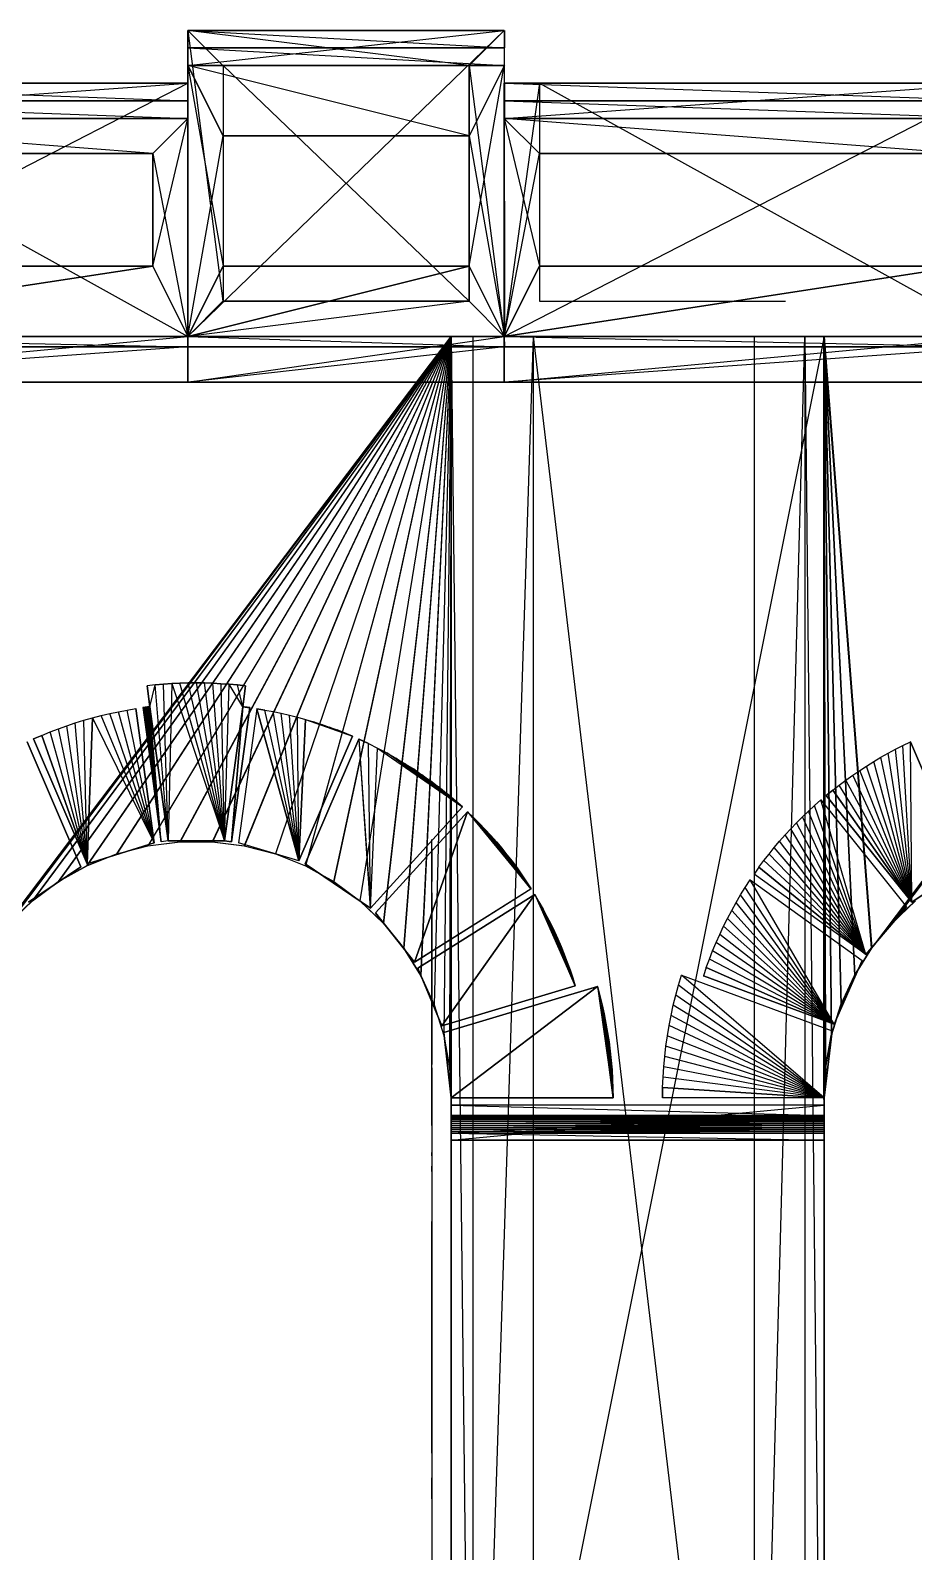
# Model space of a CAD drawing. Extents: x -41 to 47, y -35.8 to 51.3.
# Drawn here: x 17.692 to 20.202, y 42.641 to 46.965 of the extents above; entities that cross this region are included whole.
import ezdxf

# ---------------------------------------------------------------- set-up
doc = ezdxf.new("R2010")
doc.units = 0
doc.header["$MEASUREMENT"] = 0
doc.layers.add('PYDXF', color=8, linetype='CONTINUOUS')

msp = doc.modelspace()

# ---------------------------------------------------------------- linework, layer by layer
at = {"layer": 'PYDXF'}
for p, q in [((19.0381, 46.9654), (18.1386, 46.9654)), ((18.1386, 46.0954), (18.1386, 46.9654)), ((18.1386, 46.0954), (19.0381, 46.9654)), ((18.139, 46.9654), (18.1386, 46.0954)), ((18.1386, 46.9654), (18.139, 46.9654)), ((19.0385, 46.9654), (18.139, 46.9654)), ((18.1391, 46.9654), (18.139, 46.9154)), ((18.139, 46.8654), (18.139, 46.9654)), ((18.139, 46.8654), (19.0385, 46.9654)), ((18.139, 46.9654), (18.2389, 46.1954)), ((18.9386, 46.8654), (18.139, 46.9654)), ((18.139, 46.9654), (19.0385, 46.9654)), ((18.139, 46.9654), (18.139, 46.0954)), ((18.139, 46.9654), (18.2389, 46.8654)), ((19.0381, 46.9654), (18.139, 46.9654)), ((18.139, 46.9154), (18.139, 46.9654)), ((18.1391, 46.9654), (19.0386, 46.9154)), ((19.0385, 46.9654), (18.9386, 46.8654)), ((19.0381, 46.9654), (19.0381, 46.0954)), ((19.0381, 46.9654), (19.0385, 46.9654)), ((19.0381, 46.9654), (19.0385, 46.0954)), ((19.0385, 46.9654), (19.0385, 46.8654)), ((19.0385, 46.9654), (19.0385, 46.0954)), ((19.0386, 46.9654), (19.0386, 46.9154)), ((18.139, 46.9154), (19.0386, 46.8654)), ((18.139, 46.9154), (19.0386, 46.9154)), ((18.139, 46.9154), (18.139, 46.8654)), ((19.0386, 46.9154), (18.1391, 46.9154)), ((19.0386, 46.8654), (19.0386, 46.9154)), ((18.139, 46.8654), (19.0385, 46.8654)), ((19.0386, 46.8654), (18.139, 46.8654)), ((18.239, 46.6654), (18.139, 46.8654)), ((18.9386, 46.6654), (18.139, 46.8654)), ((18.139, 46.0954), (18.139, 46.8654)), ((18.1391, 46.8654), (18.1391, 46.0954)), ((18.1391, 46.8654), (18.239, 46.2954)), ((18.1391, 46.8654), (18.239, 46.6654)), ((18.9386, 46.8654), (18.2389, 46.8654)), ((18.239, 46.8654), (18.9386, 46.1954)), ((18.239, 46.8654), (18.9386, 46.8654)), ((18.239, 46.8654), (18.239, 46.1954)), ((18.9386, 46.1954), (18.9386, 46.8654)), ((18.9386, 46.8654), (18.9386, 46.1954)), ((18.9386, 46.8654), (19.0385, 46.0954)), ((19.0386, 46.8654), (18.9386, 46.6654)), ((18.9386, 46.2954), (19.0385, 46.8654)), ((19.0385, 46.8654), (19.0386, 46.0954)), ((19.0386, 46.0954), (19.0386, 46.8654)), ((18.1386, 46.8154), (16.7393, 46.8154)), ((16.7393, 46.0954), (18.1386, 46.8154)), ((18.139, 46.8154), (16.7397, 46.8154)), ((16.7397, 46.7154), (18.139, 46.8154)), ((16.7398, 46.8154), (18.1391, 46.8154)), ((16.7398, 46.8154), (18.1391, 46.7654)), ((18.1386, 46.8154), (16.7397, 46.8154)), ((16.8397, 46.8154), (18.139, 46.8154)), ((16.8397, 46.8154), (18.139, 46.0954)), ((18.1386, 46.8154), (16.8397, 46.8154)), ((18.1386, 46.8154), (18.1386, 46.0954)), ((18.1386, 46.8154), (18.139, 46.0954)), ((18.139, 46.8154), (18.1386, 46.8154)), ((18.139, 46.8154), (18.139, 46.7154)), ((18.139, 46.0954), (18.139, 46.8154)), ((18.1391, 46.8154), (18.1391, 46.7654)), ((20.4374, 46.8154), (19.0381, 46.8154)), ((19.0381, 46.0954), (19.0381, 46.8154)), ((19.0381, 46.0954), (20.4374, 46.8154)), ((19.0381, 46.8154), (19.0385, 46.8154)), ((19.0385, 46.8154), (19.0381, 46.0954)), ((20.4378, 46.8154), (19.0385, 46.8154)), ((19.0385, 46.7154), (19.0385, 46.8154)), ((19.0385, 46.7154), (20.4378, 46.8154)), ((19.0386, 46.7654), (19.0385, 46.8154)), ((19.1385, 46.8154), (19.0385, 46.0954)), ((19.0385, 46.8154), (19.0385, 46.0954)), ((19.1385, 46.8154), (19.0385, 46.8154)), ((20.4374, 46.8154), (19.0385, 46.8154)), ((19.0386, 46.8154), (19.0386, 46.7654)), ((19.0386, 46.8154), (20.4379, 46.8154)), ((19.0386, 46.8154), (20.4379, 46.7654)), ((19.1385, 46.8154), (19.1385, 46.1954)), ((19.1385, 46.8154), (20.4378, 46.8154)), ((19.1385, 46.8154), (20.4378, 46.0954)), ((20.4374, 46.8154), (19.1385, 46.8154)), ((16.7398, 46.7654), (18.139, 46.7154)), ((16.7398, 46.7654), (18.1391, 46.7654)), ((18.1391, 46.7654), (16.7398, 46.7654)), ((18.139, 46.7154), (18.139, 46.7654)), ((19.0386, 46.7654), (20.4378, 46.7154)), ((19.0386, 46.7654), (20.4379, 46.7654)), ((19.0386, 46.7654), (19.0386, 46.7154)), ((20.4379, 46.7654), (19.0386, 46.7654)), ((18.139, 46.7154), (16.7397, 46.7154)), ((16.7398, 46.7154), (18.139, 46.7154)), ((18.0391, 46.6154), (16.7397, 46.7154)), ((18.139, 46.7154), (18.0391, 46.6154)), ((18.0391, 46.2954), (18.139, 46.7154)), ((18.139, 46.7154), (18.139, 46.0954)), ((18.139, 46.0954), (18.139, 46.7154)), ((20.4378, 46.7154), (19.0385, 46.7154)), ((19.0385, 46.7154), (20.4378, 46.7154)), ((19.1385, 46.6154), (19.0385, 46.7154)), ((19.0385, 46.7154), (19.0385, 46.0954)), ((19.0385, 46.7154), (19.1385, 46.2954)), ((19.0385, 46.7154), (19.1385, 46.6154)), ((20.3378, 46.6154), (19.0385, 46.7154)), ((19.0385, 46.0954), (19.0385, 46.7154)), ((18.139, 46.0954), (18.239, 46.6654)), ((18.239, 46.6654), (18.239, 46.2954)), ((18.9386, 46.6654), (18.239, 46.6654)), ((18.239, 46.6654), (18.9386, 46.6654)), ((18.9386, 46.6654), (19.0386, 46.0954)), ((18.9386, 46.6654), (18.9386, 46.2954)), ((18.9386, 46.2954), (18.9386, 46.6654)), ((18.0391, 46.6154), (16.8397, 46.6154)), ((16.8397, 46.6154), (18.0391, 46.6154)), ((18.0391, 46.6154), (18.0391, 46.2954)), ((18.0391, 46.2954), (18.0391, 46.6154)), ((18.0391, 46.6154), (18.139, 46.0954)), ((19.0385, 46.0954), (19.1385, 46.6154)), ((19.1385, 46.6154), (19.1385, 46.2954)), ((20.3378, 46.6154), (19.1385, 46.6154)), ((19.1385, 46.6154), (20.3378, 46.6154)), ((16.7398, 46.0954), (18.0391, 46.2954)), ((18.0391, 46.2954), (16.7397, 46.0954)), ((18.0391, 46.2954), (16.8397, 46.2954)), ((16.8397, 46.2954), (18.0391, 46.2954)), ((18.0391, 46.2954), (18.139, 46.0954)), ((18.9386, 46.2954), (18.139, 46.0954)), ((18.139, 46.0954), (18.239, 46.2954)), ((18.1391, 46.0954), (18.9386, 46.2954)), ((18.239, 46.2954), (18.1391, 46.0954)), ((18.239, 46.2954), (18.9386, 46.2954)), ((18.9386, 46.2954), (18.239, 46.2954)), ((18.9386, 46.2954), (19.0385, 46.0954)), ((20.3378, 46.2954), (19.0385, 46.0954)), ((19.0385, 46.0954), (20.3378, 46.2954)), ((19.1385, 46.2954), (19.0385, 46.0954)), ((19.0385, 46.0954), (19.1385, 46.2954)), ((20.3378, 46.2954), (19.1385, 46.2954)), ((19.1385, 46.2954), (20.3378, 46.2954)), ((18.2389, 46.1954), (18.139, 46.0954)), ((18.9386, 46.1954), (18.139, 46.0954)), ((18.2389, 46.1954), (18.9386, 46.1954)), ((18.9386, 46.1954), (18.239, 46.1954)), ((19.0385, 46.0954), (18.9386, 46.1954)), ((19.1385, 46.1954), (19.8381, 46.1954)), ((16.7393, 46.0954), (18.1386, 46.0954)), ((16.7393, 46.0954), (18.139, 46.0954)), ((18.139, 46.0954), (16.7397, 46.0954)), ((16.7398, 46.0954), (18.139, 46.0954)), ((16.7398, 46.0954), (18.1391, 46.0654)), ((16.7398, 45.9654), (18.139, 46.0954)), ((16.7398, 46.0654), (18.139, 46.0654)), ((18.139, 46.0654), (16.7398, 45.9654)), ((18.1391, 46.0654), (16.7398, 46.0654)), ((17.4371, 46.0954), (18.8871, 46.0954)), ((17.4378, 46.0954), (18.8878, 46.0954)), ((17.4378, 46.0954), (18.8871, 46.0954)), ((18.8871, 46.0954), (17.5722, 44.3564)), ((17.5728, 44.3564), (18.8878, 46.0954)), ((18.8871, 46.0954), (17.6302, 44.4276)), ((18.8878, 46.0954), (17.6308, 44.4276)), ((18.8871, 46.0954), (17.6967, 44.4909)), ((18.8878, 46.0954), (17.6974, 44.4909)), ((18.8871, 46.0954), (17.7707, 44.5452)), ((18.8878, 46.0954), (17.7714, 44.5452)), ((18.8871, 46.0954), (17.851, 44.5898)), ((18.8878, 46.0954), (17.8516, 44.5898)), ((18.8871, 46.0954), (17.9362, 44.6239)), ((18.8878, 46.0954), (17.9369, 44.6239)), ((18.8871, 46.0954), (18.0251, 44.6469)), ((18.8878, 46.0954), (18.0258, 44.6469)), ((18.8871, 46.0954), (18.1162, 44.6585)), ((18.8878, 46.0954), (18.1169, 44.6585)), ((18.1386, 46.0954), (19.0381, 46.0954)), ((18.1386, 46.0954), (18.139, 46.0954)), ((18.1386, 46.0954), (19.0385, 46.0954)), ((18.139, 46.0954), (18.1386, 46.0954)), ((19.0385, 46.0954), (18.139, 46.0954)), ((18.139, 46.0954), (18.1391, 46.0654)), ((18.139, 46.0954), (18.139, 45.9654)), ((18.139, 46.0954), (19.0385, 46.0954)), ((18.139, 45.9654), (19.0385, 46.0954)), ((18.139, 45.9654), (18.139, 46.0954)), ((18.139, 45.9654), (18.139, 46.0654)), ((18.139, 46.0654), (19.0385, 46.0654)), ((19.0385, 46.0654), (18.139, 45.9654)), ((18.139, 46.0654), (18.139, 45.9654)), ((18.1391, 46.0654), (18.1391, 46.0954)), ((18.1391, 46.0954), (19.0386, 46.0654)), ((19.0386, 46.0654), (18.1391, 46.0654)), ((18.8871, 46.0954), (18.208, 44.6585)), ((18.8878, 46.0954), (18.2087, 44.6585)), ((18.8871, 46.0954), (18.2991, 44.6469)), ((18.8878, 46.0954), (18.2997, 44.6469)), ((18.8871, 46.0954), (18.388, 44.6239)), ((18.8878, 46.0954), (18.3886, 44.6239)), ((18.8871, 46.0954), (18.4732, 44.5898)), ((18.8878, 46.0954), (18.4739, 44.5898)), ((18.8871, 46.0954), (18.5535, 44.5452)), ((18.8878, 46.0954), (18.5542, 44.5452)), ((18.8871, 46.0954), (18.6275, 44.4909)), ((18.8878, 46.0954), (18.6282, 44.4909)), ((18.8871, 46.0954), (18.694, 44.4276)), ((18.8878, 46.0954), (18.6947, 44.4276)), ((18.8871, 46.0954), (18.752, 44.3564)), ((18.8878, 46.0954), (18.7527, 44.3564)), ((18.8871, 46.0954), (18.8006, 44.2785)), ((18.8878, 46.0954), (18.8012, 44.2785)), ((18.8871, 46.0954), (18.8389, 44.1951)), ((18.8878, 46.0954), (18.8395, 44.1951)), ((18.8871, 46.0954), (18.8663, 44.1074)), ((18.8878, 46.0954), (18.867, 44.1074)), ((18.8871, 46.0954), (18.8825, 44.0171)), ((18.8878, 46.0954), (18.8832, 44.0171)), ((18.8871, 46.0954), (18.8871, 43.9254)), ((18.8871, 46.0954), (18.8878, 46.0954)), ((18.8871, 46.0954), (18.8878, 43.9254)), ((19.9478, 46.0954), (18.8878, 46.0954)), ((18.8878, 46.0954), (18.9488, 46.0954)), ((18.8878, 46.0954), (18.8878, 43.9254)), ((18.8878, 46.0954), (18.8878, 40.7954)), ((19.9478, 46.0954), (18.8878, 40.7954)), ((18.8878, 40.7954), (18.8878, 46.0954)), ((18.8878, 46.0954), (18.9488, 40.7954)), ((19.9478, 46.0954), (18.9488, 46.0954)), ((19.1202, 46.0954), (18.9488, 40.7954)), ((18.9488, 46.0954), (18.9488, 40.7954)), ((19.1202, 46.0954), (18.9488, 46.0954)), ((19.0381, 46.0954), (20.4374, 46.0954)), ((19.0381, 46.0954), (19.0385, 46.0954)), ((19.0381, 46.0954), (20.4378, 46.0954)), ((19.0385, 46.0954), (19.0381, 46.0954)), ((20.4378, 46.0954), (19.0385, 46.0954)), ((19.0385, 46.0954), (19.0386, 46.0654)), ((19.0385, 46.0954), (19.0385, 45.9654)), ((19.0385, 46.0954), (20.4378, 46.0954)), ((19.0385, 45.9654), (20.4378, 46.0954)), ((19.0385, 45.9654), (19.0385, 46.0954)), ((19.0385, 45.9654), (19.0385, 46.0654)), ((19.0385, 46.0654), (20.4378, 46.0654)), ((20.4378, 46.0654), (19.0385, 45.9654)), ((19.0385, 46.0654), (19.0385, 45.9654)), ((19.0386, 46.0654), (19.0386, 46.0954)), ((19.0386, 46.0954), (20.4378, 46.0654)), ((20.4378, 46.0654), (19.0386, 46.0654)), ((19.9478, 46.0954), (19.1202, 46.0954)), ((19.1202, 46.0954), (19.1202, 40.7954)), ((19.1202, 46.0954), (19.75, 46.0954)), ((19.1202, 46.0954), (19.75, 40.7954)), ((19.75, 40.7954), (19.75, 46.0954)), ((19.75, 40.7954), (19.8925, 46.0954)), ((19.8925, 46.0954), (19.75, 46.0954)), ((19.9478, 46.0954), (19.75, 46.0954)), ((19.8925, 46.0954), (19.8925, 40.7954)), ((19.9478, 46.0954), (19.8925, 46.0954)), ((19.8925, 46.0954), (19.9478, 40.7954)), ((19.8925, 46.0954), (19.9478, 46.0954)), ((19.9471, 43.9254), (19.9471, 46.0954)), ((19.9471, 46.0954), (21.3971, 46.0954)), ((19.9471, 46.0954), (19.9517, 44.0171)), ((19.9471, 46.0954), (19.9477, 46.0954)), ((19.9477, 46.0954), (19.9471, 43.9254)), ((19.9471, 46.0954), (20.0336, 44.2785)), ((19.9471, 46.0954), (19.9679, 44.1074)), ((19.9471, 46.0954), (19.9953, 44.1951)), ((20.0822, 44.3564), (19.9471, 46.0954)), ((19.9477, 46.0954), (19.9477, 43.9254)), ((19.9524, 44.0171), (19.9477, 46.0954)), ((19.9477, 46.0954), (19.996, 44.1951)), ((19.9477, 46.0954), (19.9685, 44.1074)), ((19.9477, 46.0954), (20.0828, 44.3564)), ((19.9477, 46.0954), (20.0343, 44.2785)), ((19.9477, 46.0954), (21.3977, 46.0954)), ((19.9477, 46.0954), (21.3971, 46.0954)), ((19.9478, 46.0954), (19.9478, 40.7954)), ((19.9478, 40.7954), (19.9478, 46.0954)), ((21.3971, 46.0954), (20.0822, 44.3564)), ((20.0828, 44.3564), (21.3977, 46.0954)), ((21.3971, 46.0954), (20.1402, 44.4276)), ((21.3977, 46.0954), (20.1408, 44.4276)), ((18.139, 45.9654), (16.7398, 45.9654)), ((16.7398, 45.9654), (18.139, 45.9654)), ((19.0385, 45.9654), (18.139, 45.9654)), ((18.139, 45.9654), (19.0385, 45.9654)), ((20.4378, 45.9654), (19.0385, 45.9654)), ((19.0385, 45.9654), (20.4378, 45.9654)), ((18.1165, 45.1093), (18.0931, 45.1082)), ((18.0932, 45.1082), (18.1165, 45.1093)), ((18.1165, 45.1093), (18.1399, 45.11)), ((18.1399, 45.11), (18.1165, 45.1093)), ((18.243, 44.661), (18.1165, 45.1093)), ((18.1399, 45.11), (18.1633, 45.1102)), ((18.1632, 45.1102), (18.1399, 45.11)), ((18.243, 44.661), (18.1399, 45.11)), ((18.1866, 45.11), (18.1632, 45.1102)), ((18.1633, 45.1102), (18.1867, 45.11)), ((18.243, 44.661), (18.1633, 45.1102)), ((18.21, 45.1093), (18.1866, 45.11)), ((18.1867, 45.11), (18.21, 45.1093)), ((18.243, 44.661), (18.1867, 45.11)), ((18.2333, 45.1081), (18.21, 45.1093)), ((18.21, 45.1093), (18.2334, 45.1081)), ((18.243, 44.661), (18.21, 45.1093)), ((18.0466, 45.1045), (18.0233, 45.102)), ((18.0233, 45.1022), (18.0233, 45.102)), ((18.0314, 45.0426), (18.0233, 45.102)), ((18.0233, 45.102), (18.0314, 45.0426)), ((18.0314, 45.0426), (18.0466, 45.1045)), ((18.0698, 45.1066), (18.0465, 45.1045)), ((18.0466, 45.1045), (18.0699, 45.1066)), ((18.0832, 44.661), (18.0466, 45.1045)), ((18.0931, 45.1082), (18.0698, 45.1066)), ((18.0699, 45.1066), (18.0932, 45.1082)), ((18.0832, 44.661), (18.0699, 45.1066)), ((18.0932, 45.1082), (18.0832, 44.661)), ((18.0932, 45.1082), (18.243, 44.661)), ((18.2567, 45.1065), (18.2333, 45.1081)), ((18.2334, 45.1081), (18.2567, 45.1065)), ((18.243, 44.661), (18.2334, 45.1081)), ((18.243, 44.661), (18.2567, 45.1065)), ((18.2799, 45.1044), (18.2567, 45.1065)), ((18.2567, 45.1065), (18.28, 45.1044)), ((18.2951, 45.0424), (18.2567, 45.1065)), ((18.3032, 45.1019), (18.2799, 45.1044)), ((18.28, 45.1044), (18.3032, 45.1019)), ((18.2951, 45.0424), (18.28, 45.1044)), ((18.3032, 45.1019), (18.2951, 45.0424)), ((18.2951, 45.0424), (18.3032, 45.1019)), ((18.3032, 45.1021), (18.3032, 45.1019)), ((17.8923, 45.0173), (17.917, 45.0231)), ((17.917, 45.0231), (17.9418, 45.0283)), ((18.0435, 44.6555), (17.917, 45.0231)), ((17.9418, 45.0283), (17.9667, 45.033)), ((18.0435, 44.6555), (17.9418, 45.0283)), ((17.9667, 45.033), (17.9917, 45.0372)), ((18.0435, 44.6555), (17.9667, 45.033)), ((17.9917, 45.0374), (17.9917, 45.0372)), ((18.0435, 44.6555), (17.9917, 45.0372)), ((17.9917, 45.0372), (18.0435, 44.6555)), ((18.0132, 45.0403), (18.0115, 45.04)), ((18.0115, 45.04), (18.0633, 44.6586)), ((18.0148, 45.0405), (18.0132, 45.0403)), ((18.0132, 45.0403), (18.0148, 45.0405)), ((18.0633, 44.6586), (18.0132, 45.0403)), ((18.0165, 45.0407), (18.0148, 45.0405)), ((18.0148, 45.0405), (18.0165, 45.0407)), ((18.0633, 44.6586), (18.0148, 45.0405)), ((18.0181, 45.0409), (18.0165, 45.0407)), ((18.0165, 45.0407), (18.0182, 45.0409)), ((18.0633, 44.6586), (18.0165, 45.0407)), ((18.0198, 45.0411), (18.0181, 45.0409)), ((18.0182, 45.0409), (18.0198, 45.0411)), ((18.0633, 44.6586), (18.0182, 45.0409)), ((18.0214, 45.0413), (18.0198, 45.0411)), ((18.0198, 45.0411), (18.0215, 45.0413)), ((18.0633, 44.6586), (18.0198, 45.0411)), ((18.0231, 45.0415), (18.0214, 45.0413)), ((18.0215, 45.0413), (18.0231, 45.0415)), ((18.0633, 44.6586), (18.0215, 45.0413)), ((18.0247, 45.0418), (18.0231, 45.0415)), ((18.0231, 45.0415), (18.0248, 45.0418)), ((18.0633, 44.6586), (18.0231, 45.0415)), ((18.0264, 45.042), (18.0247, 45.0418)), ((18.0248, 45.0418), (18.0264, 45.042)), ((18.0633, 44.6586), (18.0248, 45.0418)), ((18.0264, 45.042), (18.0281, 45.0422)), ((18.0281, 45.0422), (18.0264, 45.042)), ((18.0633, 44.6586), (18.0264, 45.042)), ((18.0297, 45.0424), (18.0281, 45.0422)), ((18.0281, 45.0422), (18.0297, 45.0424)), ((18.0633, 44.6586), (18.0281, 45.0422)), ((18.0314, 45.0426), (18.0297, 45.0424)), ((18.0297, 45.0424), (18.0314, 45.0426)), ((18.0633, 44.6586), (18.0297, 45.0424)), ((18.0314, 45.0426), (18.0831, 44.661)), ((18.0832, 44.661), (18.0314, 45.0426)), ((18.0633, 44.6586), (18.0314, 45.0426)), ((18.2951, 45.0424), (18.243, 44.661)), ((18.243, 44.661), (18.2951, 45.0424)), ((18.2951, 45.0424), (18.2628, 44.6585)), ((18.2628, 44.6585), (18.2951, 45.0424)), ((18.2628, 44.6585), (18.3149, 45.0399)), ((18.3149, 45.0399), (18.2628, 44.6585)), ((18.3347, 45.037), (18.2826, 44.6554)), ((18.2951, 45.0424), (18.2967, 45.0422)), ((18.2951, 45.0424), (18.3149, 45.0399)), ((18.2967, 45.0422), (18.2984, 45.042)), ((18.3149, 45.0399), (18.2967, 45.0422)), ((18.2984, 45.042), (18.3, 45.0418)), ((18.3149, 45.0399), (18.2984, 45.042)), ((18.3, 45.0418), (18.3017, 45.0416)), ((18.3149, 45.0399), (18.3, 45.0418)), ((18.3017, 45.0416), (18.3034, 45.0414)), ((18.3149, 45.0399), (18.3017, 45.0416)), ((18.3033, 45.0414), (18.305, 45.0412)), ((18.3149, 45.0399), (18.3033, 45.0414)), ((18.3149, 45.0399), (18.305, 45.0412)), ((18.305, 45.0412), (18.3066, 45.041)), ((18.3149, 45.0399), (18.3066, 45.041)), ((18.3067, 45.041), (18.3083, 45.0408)), ((18.3149, 45.0399), (18.3083, 45.0408)), ((18.3083, 45.0408), (18.31, 45.0406)), ((18.3149, 45.0399), (18.3099, 45.0406)), ((18.3099, 45.0406), (18.3116, 45.0404)), ((18.3116, 45.0404), (18.3133, 45.0401)), ((18.3149, 45.0399), (18.3116, 45.0404)), ((18.3149, 45.0399), (18.3133, 45.0401)), ((18.3133, 45.0401), (18.3149, 45.0399)), ((18.3347, 45.037), (18.4547, 44.604)), ((18.3347, 45.037), (18.3581, 45.0332)), ((18.4547, 44.604), (18.3347, 45.037)), ((18.3581, 45.0332), (18.3347, 45.037)), ((18.3581, 45.0332), (18.3814, 45.0288)), ((18.4547, 44.604), (18.3581, 45.0332)), ((18.3814, 45.0288), (18.4045, 45.0239)), ((18.4547, 44.604), (18.3814, 45.0288)), ((18.4547, 44.604), (18.4045, 45.0239)), ((18.4046, 45.0239), (18.4276, 45.0186)), ((17.7475, 44.9708), (17.7712, 44.9799)), ((17.7712, 44.9799), (17.7951, 44.9885)), ((17.8532, 44.596), (17.7712, 44.9799)), ((17.7951, 44.9885), (17.8191, 44.9965)), ((17.8532, 44.596), (17.7951, 44.9885)), ((17.8191, 44.9965), (17.8434, 45.004)), ((17.8532, 44.596), (17.8191, 44.9965)), ((17.8434, 45.004), (17.8678, 45.0109)), ((17.8532, 44.596), (17.8434, 45.004)), ((17.8532, 44.596), (17.8678, 45.0109)), ((17.8678, 45.0109), (17.8532, 44.596)), ((17.8678, 45.0109), (17.8923, 45.0173)), ((17.8678, 45.0109), (18.0435, 44.6555)), ((18.0435, 44.6555), (17.8923, 45.0173)), ((18.4547, 44.604), (18.4276, 45.0186)), ((18.4276, 45.0186), (18.4506, 45.0128)), ((18.4506, 45.0128), (18.4735, 45.0065)), ((18.4547, 44.604), (18.4506, 45.0128)), ((18.4547, 44.604), (18.4734, 45.0065)), ((18.4735, 45.0065), (18.4547, 44.604)), ((18.4734, 45.0065), (18.4961, 44.9997)), ((18.4734, 45.0065), (18.6072, 44.9587)), ((18.4961, 44.9997), (18.5187, 44.9924)), ((18.6072, 44.9587), (18.4961, 44.9997)), ((18.6072, 44.9587), (18.5187, 44.9924)), ((18.5187, 44.9924), (18.5411, 44.9847)), ((18.5411, 44.9847), (18.5633, 44.9765)), ((18.6072, 44.9587), (18.5411, 44.9847)), ((17.6827, 44.9427), (17.8352, 44.5872)), ((17.8352, 44.5872), (17.6827, 44.9427)), ((17.7241, 44.9612), (17.7008, 44.951)), ((17.7008, 44.951), (17.7241, 44.9612)), ((17.7008, 44.9512), (17.7008, 44.951)), ((17.8532, 44.596), (17.7008, 44.951)), ((17.7008, 44.951), (17.8532, 44.596)), ((17.7241, 44.9612), (17.7475, 44.9708)), ((17.7241, 44.9612), (17.8532, 44.596)), ((17.8532, 44.596), (17.7241, 44.9612)), ((17.8532, 44.596), (17.7475, 44.9708)), ((18.4547, 44.604), (18.6072, 44.9587)), ((18.6072, 44.9587), (18.4547, 44.604)), ((18.6255, 44.9506), (18.4729, 44.5957)), ((18.4729, 44.5957), (18.6255, 44.9506)), ((18.5633, 44.9765), (18.5854, 44.9678)), ((18.6072, 44.9587), (18.5633, 44.9765)), ((18.5854, 44.9678), (18.6072, 44.9587)), ((18.6072, 44.9587), (18.5854, 44.9678)), ((18.6256, 44.9508), (18.6255, 44.9506)), ((18.6255, 44.9506), (18.6579, 44.47)), ((18.6255, 44.9506), (18.6522, 44.9382)), ((18.6579, 44.47), (18.6256, 44.9506)), ((18.6522, 44.9382), (18.6256, 44.9506)), ((18.6522, 44.9382), (18.6785, 44.925)), ((18.6579, 44.47), (18.6522, 44.9382)), ((20.1714, 44.9323), (20.1927, 44.9427)), ((20.1924, 44.9433), (20.1927, 44.9427)), ((20.1927, 44.9427), (20.3452, 44.5872)), ((20.1967, 44.4872), (20.1927, 44.9427)), ((20.3452, 44.5872), (20.1927, 44.9427)), ((18.6579, 44.47), (18.6785, 44.925)), ((18.6785, 44.925), (18.9194, 44.7577)), ((18.6785, 44.925), (18.7045, 44.9112)), ((18.7045, 44.9112), (18.7301, 44.8967)), ((18.9194, 44.7577), (18.7045, 44.9112)), ((18.9194, 44.7577), (18.7301, 44.8967)), ((18.7301, 44.8967), (18.7553, 44.8815)), ((20.0884, 44.8866), (20.1088, 44.8987)), ((20.1088, 44.8987), (20.1294, 44.9103)), ((20.1966, 44.4872), (20.1088, 44.8987)), ((20.1294, 44.9103), (20.1503, 44.9215)), ((20.1966, 44.4872), (20.1294, 44.9103)), ((20.1503, 44.9215), (20.1714, 44.9323)), ((20.1966, 44.4872), (20.1503, 44.9215)), ((20.1966, 44.4872), (20.1714, 44.9323)), ((18.7553, 44.8815), (18.7801, 44.8657)), ((18.9194, 44.7577), (18.7553, 44.8815)), ((18.7801, 44.8657), (18.8045, 44.8493)), ((18.9194, 44.7577), (18.7801, 44.8657)), ((18.8045, 44.8493), (18.8284, 44.8322)), ((18.9194, 44.7577), (18.8045, 44.8493)), ((20.0289, 44.8478), (20.0485, 44.8611)), ((20.0485, 44.8611), (20.0683, 44.874)), ((20.1966, 44.4872), (20.0485, 44.8611)), ((20.0683, 44.874), (20.0884, 44.8866)), ((20.1966, 44.4872), (20.0683, 44.874)), ((20.1966, 44.4872), (20.0884, 44.8866)), ((18.9194, 44.7577), (18.8284, 44.8322)), ((18.8284, 44.8322), (18.8519, 44.8144)), ((18.9194, 44.7577), (18.8519, 44.8144)), ((18.8519, 44.8144), (18.8749, 44.7961)), ((19.972, 44.8053), (19.9906, 44.8198)), ((19.9906, 44.8198), (20.0096, 44.834)), ((20.1966, 44.4872), (19.9906, 44.8198)), ((20.0096, 44.834), (20.0289, 44.8478)), ((20.1966, 44.4872), (20.0096, 44.834)), ((20.1966, 44.4872), (20.0289, 44.8478)), ((18.8749, 44.7961), (18.8974, 44.7772)), ((18.9194, 44.7577), (18.8749, 44.7961)), ((18.8974, 44.7772), (18.9195, 44.7577)), ((18.9194, 44.7577), (18.8974, 44.7772)), ((19.9205, 44.7617), (19.9383, 44.7774)), ((19.9378, 44.7779), (19.9383, 44.7774)), ((20.0663, 44.3377), (19.9383, 44.7774)), ((19.9383, 44.7774), (20.1817, 44.4738)), ((19.9534, 44.7904), (19.9535, 44.7903)), ((19.9719, 44.8053), (19.9536, 44.7903)), ((19.9536, 44.7903), (19.9719, 44.8053)), ((20.1966, 44.4872), (19.9536, 44.7903)), ((19.9536, 44.7903), (20.1966, 44.4872)), ((19.9719, 44.8053), (20.1966, 44.4872)), ((20.1967, 44.4872), (19.972, 44.8053)), ((18.6579, 44.47), (18.9194, 44.7577)), ((18.9195, 44.7577), (18.6579, 44.47)), ((18.9341, 44.7441), (18.6723, 44.4561)), ((18.9341, 44.7441), (18.7828, 44.3162)), ((18.7828, 44.3162), (18.9341, 44.7441)), ((18.9342, 44.7442), (18.9341, 44.7441)), ((18.9341, 44.7441), (19.1143, 44.5252)), ((18.9341, 44.7441), (18.9512, 44.7277)), ((18.9512, 44.7277), (18.9341, 44.7441)), ((18.9512, 44.7277), (18.9679, 44.7109)), ((19.1143, 44.5252), (18.9512, 44.7277)), ((19.8692, 44.7126), (19.886, 44.7293)), ((20.0663, 44.3377), (19.8859, 44.7293)), ((19.886, 44.7293), (19.9031, 44.7457)), ((19.903, 44.7457), (19.9205, 44.7617)), ((20.0663, 44.3377), (19.903, 44.7457)), ((20.0663, 44.3377), (19.9205, 44.7617)), ((18.9679, 44.7109), (18.9843, 44.6938)), ((19.1143, 44.5252), (18.9679, 44.7109)), ((18.9843, 44.6938), (19.0003, 44.6763)), ((19.1143, 44.5252), (18.9843, 44.6938)), ((19.1143, 44.5252), (19.0003, 44.6763)), ((19.0003, 44.6763), (19.0159, 44.6585)), ((19.8211, 44.6602), (19.8367, 44.678)), ((20.0663, 44.3377), (19.8367, 44.678)), ((19.8368, 44.678), (19.8528, 44.6955)), ((19.8528, 44.6955), (19.8692, 44.7126)), ((20.0663, 44.3377), (19.8528, 44.6955)), ((20.0663, 44.3377), (19.8692, 44.7126)), ((17.8532, 44.596), (18.0435, 44.6555)), ((18.0435, 44.6555), (17.8532, 44.596)), ((17.9362, 44.6239), (18.0251, 44.6469)), ((17.9362, 44.6239), (18.0258, 44.6469)), ((17.9369, 44.6239), (18.0258, 44.6469)), ((18.0251, 44.6469), (18.1162, 44.6585)), ((18.0251, 44.6469), (18.1169, 44.6585)), ((18.0258, 44.6469), (18.0251, 44.6469)), ((18.0258, 44.6469), (18.1169, 44.6585)), ((18.0831, 44.661), (18.0633, 44.6586)), ((18.243, 44.661), (18.0831, 44.661)), ((18.0831, 44.661), (18.243, 44.661)), ((18.1162, 44.6585), (18.208, 44.6585)), ((18.1162, 44.6585), (18.2087, 44.6585)), ((18.1169, 44.6585), (18.1162, 44.6585)), ((18.1169, 44.6585), (18.2087, 44.6585)), ((18.208, 44.6585), (18.2991, 44.6469)), ((18.208, 44.6585), (18.2997, 44.6469)), ((18.2087, 44.6585), (18.208, 44.6585)), ((18.2087, 44.6585), (18.2997, 44.6469)), ((18.2628, 44.6585), (18.243, 44.661)), ((18.243, 44.661), (18.2628, 44.6585)), ((18.4547, 44.604), (18.2826, 44.6554)), ((18.2991, 44.6469), (18.388, 44.6239)), ((18.2991, 44.6469), (18.3886, 44.6239)), ((18.2997, 44.6469), (18.2991, 44.6469)), ((18.2997, 44.6469), (18.3886, 44.6239)), ((18.8325, 44.6388), (18.8325, 44.6654)), ((18.8325, 44.5354), (18.8325, 44.6388)), ((18.8325, 44.6388), (18.8325, 44.5454)), ((19.1143, 44.5252), (19.0159, 44.6585)), ((19.0159, 44.6585), (19.0312, 44.6404)), ((19.0312, 44.6404), (19.046, 44.6219)), ((19.1143, 44.5252), (19.0312, 44.6404)), ((19.7909, 44.6237), (19.8058, 44.6421)), ((19.8058, 44.6421), (19.8211, 44.6602)), ((20.0663, 44.3377), (19.8058, 44.6421)), ((20.0663, 44.3377), (19.8211, 44.6602)), ((17.7707, 44.5452), (17.851, 44.5898)), ((17.7707, 44.5452), (17.8516, 44.5898)), ((17.7714, 44.5452), (17.8516, 44.5898)), ((17.851, 44.5898), (17.9362, 44.6239)), ((17.851, 44.5898), (17.9369, 44.6239)), ((17.8516, 44.5898), (17.851, 44.5898)), ((17.8516, 44.5898), (17.9369, 44.6239)), ((17.9369, 44.6239), (17.9362, 44.6239)), ((18.388, 44.6239), (18.4732, 44.5898)), ((18.3886, 44.6239), (18.388, 44.6239)), ((18.388, 44.6239), (18.4739, 44.5898)), ((18.3886, 44.6239), (18.4739, 44.5898)), ((18.6579, 44.47), (18.4729, 44.5957)), ((18.4729, 44.5957), (18.6579, 44.47)), ((18.4732, 44.5898), (18.5535, 44.5452)), ((18.4739, 44.5898), (18.4732, 44.5898)), ((18.4732, 44.5898), (18.5542, 44.5452)), ((18.4739, 44.5898), (18.5542, 44.5452)), ((19.046, 44.6219), (19.0605, 44.6031)), ((19.1143, 44.5252), (19.046, 44.6219)), ((19.0605, 44.6031), (19.0746, 44.5841)), ((19.1143, 44.5252), (19.0605, 44.6031)), ((19.7623, 44.586), (19.7764, 44.605)), ((19.7764, 44.605), (19.7909, 44.6237)), ((20.0663, 44.3377), (19.7764, 44.605)), ((20.0663, 44.3377), (19.7909, 44.6237)), ((17.6866, 44.4872), (17.8352, 44.5872)), ((17.8352, 44.5872), (17.6866, 44.4872)), ((19.0746, 44.5841), (19.0882, 44.5647)), ((19.1143, 44.5252), (19.0746, 44.5841)), ((19.0882, 44.5647), (19.1015, 44.5451)), ((19.1143, 44.5252), (19.0882, 44.5647)), ((19.7235, 44.5289), (19.7373, 44.5501)), ((19.7367, 44.5505), (19.7373, 44.5501)), ((19.9758, 44.1402), (19.7373, 44.5501)), ((19.7373, 44.5501), (20.0555, 44.3208)), ((19.7484, 44.5668), (19.7486, 44.5667)), ((19.7623, 44.586), (19.7486, 44.5667)), ((20.0663, 44.3377), (19.7486, 44.5667)), ((19.7623, 44.586), (20.0663, 44.3377)), ((20.0663, 44.3377), (19.7623, 44.586)), ((20.1966, 44.4872), (20.3452, 44.5872)), ((20.3452, 44.5872), (20.1967, 44.4872)), ((17.6967, 44.4909), (17.7707, 44.5452)), ((17.6967, 44.4909), (17.7714, 44.5452)), ((17.6974, 44.4909), (17.7714, 44.5452)), ((17.7714, 44.5452), (17.7707, 44.5452)), ((18.5535, 44.5452), (18.6275, 44.4909)), ((18.5542, 44.5452), (18.5535, 44.5452)), ((18.5535, 44.5452), (18.6282, 44.4909)), ((18.5542, 44.5452), (18.6282, 44.4909)), ((18.7828, 44.3162), (19.1143, 44.5252)), ((19.1144, 44.5252), (18.7828, 44.3162)), ((19.1249, 44.5082), (18.7929, 44.2989)), ((18.7929, 44.2989), (19.1249, 44.5082)), ((18.8325, 44.5138), (18.8325, 44.5454)), ((18.8325, 44.5086), (18.8325, 44.5354)), ((18.8325, 44.4706), (18.8325, 44.5138)), ((18.8325, 44.5138), (18.8325, 44.5086)), ((18.8325, 44.2537), (18.8325, 44.5086)), ((18.8325, 44.5086), (18.8325, 44.4706)), ((19.1249, 44.5082), (18.8611, 44.1352)), ((18.8611, 44.1352), (19.1249, 44.5082)), ((19.1015, 44.5451), (19.1144, 44.5252)), ((19.1143, 44.5252), (19.1015, 44.5451)), ((19.125, 44.5083), (19.1249, 44.5082)), ((19.1249, 44.5082), (19.24, 44.2491)), ((19.1249, 44.5082), (19.1369, 44.4878)), ((19.1369, 44.4878), (19.1249, 44.5082)), ((19.6972, 44.4855), (19.7101, 44.5073)), ((19.7101, 44.5073), (19.7235, 44.5289)), ((19.9758, 44.1402), (19.7101, 44.5073)), ((19.9758, 44.1402), (19.7234, 44.5289)), ((17.6302, 44.4276), (17.6967, 44.4909)), ((17.6302, 44.4276), (17.6974, 44.4909)), ((17.6308, 44.4276), (17.6974, 44.4909)), ((17.6974, 44.4909), (17.6967, 44.4909)), ((18.6275, 44.4909), (18.694, 44.4276)), ((18.6275, 44.4909), (18.6947, 44.4276)), ((18.6282, 44.4909), (18.6275, 44.4909)), ((18.6282, 44.4909), (18.6947, 44.4276)), ((18.8325, 44.2057), (18.8325, 44.4706)), ((18.8325, 44.4706), (18.8325, 44.2125)), ((19.1369, 44.4878), (19.1485, 44.4672)), ((19.24, 44.2491), (19.1369, 44.4878)), ((19.24, 44.2491), (19.1485, 44.4672)), ((19.1486, 44.4672), (19.1598, 44.4463)), ((19.673, 44.4409), (19.6849, 44.4633)), ((19.9758, 44.1402), (19.6848, 44.4633)), ((19.6849, 44.4633), (19.6972, 44.4855)), ((19.9758, 44.1402), (19.6972, 44.4855)), ((20.0663, 44.3377), (20.1817, 44.4738)), ((20.1817, 44.4738), (20.0663, 44.3377)), ((20.1402, 44.4276), (20.2067, 44.4909)), ((20.1402, 44.4276), (20.2074, 44.4909)), ((20.1408, 44.4276), (20.2074, 44.4909)), ((18.7828, 44.3162), (18.6723, 44.4561)), ((18.6723, 44.4561), (18.7828, 44.3162)), ((18.694, 44.4276), (18.752, 44.3564)), ((18.6947, 44.4276), (18.694, 44.4276)), ((18.6947, 44.4276), (18.7527, 44.3564)), ((18.6947, 44.4276), (18.752, 44.3564)), ((19.1597, 44.4463), (19.1705, 44.4252)), ((19.24, 44.2491), (19.1597, 44.4463)), ((19.24, 44.2491), (19.1705, 44.4252)), ((19.1705, 44.4252), (19.1808, 44.4038)), ((19.6507, 44.3953), (19.6616, 44.4183)), ((19.6616, 44.4183), (19.673, 44.4409)), ((19.9758, 44.1402), (19.6616, 44.4183)), ((19.9758, 44.1402), (19.673, 44.4409)), ((20.0822, 44.3564), (20.1402, 44.4276)), ((20.0828, 44.3564), (20.1408, 44.4276)), ((20.0828, 44.3564), (20.1402, 44.4276)), ((20.1402, 44.4276), (20.1408, 44.4276)), ((19.24, 44.2491), (19.1808, 44.4038)), ((19.1808, 44.4038), (19.1906, 44.3823)), ((19.24, 44.2491), (19.1906, 44.3823)), ((19.1907, 44.3823), (19.2001, 44.3605)), ((19.6404, 44.3722), (19.6508, 44.3953)), ((19.9758, 44.1402), (19.6507, 44.3953)), ((18.752, 44.3564), (18.8006, 44.2785)), ((18.752, 44.3564), (18.7527, 44.3564)), ((18.7527, 44.3564), (18.8012, 44.2785)), ((18.7527, 44.3564), (18.8006, 44.2785)), ((19.24, 44.2491), (19.2, 44.3605)), ((19.2001, 44.3605), (19.209, 44.3386)), ((19.209, 44.3386), (19.2175, 44.3165)), ((19.24, 44.2491), (19.209, 44.3386)), ((19.6213, 44.3252), (19.6306, 44.3488)), ((19.6306, 44.3488), (19.6404, 44.3722)), ((19.9758, 44.1402), (19.6306, 44.3488)), ((19.9758, 44.1402), (19.6404, 44.3722)), ((20.0336, 44.2785), (20.0822, 44.3564)), ((20.0343, 44.2785), (20.0828, 44.3564)), ((20.0343, 44.2785), (20.0822, 44.3564)), ((20.0822, 44.3564), (20.0828, 44.3564)), ((18.8611, 44.1352), (18.7929, 44.2989)), ((18.7929, 44.2989), (18.8611, 44.1352)), ((19.2174, 44.3165), (19.2254, 44.2942)), ((19.24, 44.2491), (19.2174, 44.3165)), ((19.2254, 44.2942), (19.233, 44.2717)), ((19.24, 44.2491), (19.2254, 44.2942)), ((19.6126, 44.3014), (19.6044, 44.2774)), ((19.6126, 44.3014), (19.6213, 44.3252)), ((19.6126, 44.3014), (19.9758, 44.1402)), ((19.9758, 44.1402), (19.6126, 44.3014)), ((19.9758, 44.1402), (19.6213, 44.3252)), ((19.9758, 44.1402), (20.0555, 44.3208)), ((20.0555, 44.3208), (19.9758, 44.1402)), ((18.8006, 44.2785), (18.8389, 44.1951)), ((18.8006, 44.2785), (18.8012, 44.2785)), ((18.8012, 44.2785), (18.8395, 44.1951)), ((18.8012, 44.2785), (18.8389, 44.1951)), ((18.8325, 44.2125), (18.8325, 44.2537)), ((18.8611, 44.1352), (19.24, 44.2491)), ((19.24, 44.2491), (18.8611, 44.1352)), ((19.3031, 44.2471), (18.8662, 44.1159)), ((18.8662, 44.1159), (19.3031, 44.2471)), ((19.3031, 44.2471), (18.8877, 43.9302)), ((18.8877, 43.9302), (19.3031, 44.2471)), ((19.233, 44.2717), (19.24, 44.2491)), ((19.24, 44.2491), (19.233, 44.2717)), ((19.3031, 44.2471), (19.3476, 43.9302)), ((19.3031, 44.2471), (19.3101, 44.2213)), ((19.3101, 44.2213), (19.3031, 44.2471)), ((19.5257, 44.2224), (19.5335, 44.2509)), ((19.5335, 44.2509), (19.5419, 44.2792)), ((19.9478, 43.9302), (19.5335, 44.2509)), ((19.9478, 43.9302), (19.5419, 44.2792)), ((19.5419, 44.2792), (19.9705, 44.1208)), ((19.6037, 44.2777), (19.6044, 44.2774)), ((19.9758, 44.1402), (19.6044, 44.2774)), ((19.6044, 44.2774), (19.9758, 44.1402)), ((19.9953, 44.1951), (20.0336, 44.2785)), ((19.996, 44.1951), (20.0343, 44.2785)), ((19.996, 44.1951), (20.0336, 44.2785)), ((20.0343, 44.2785), (20.0336, 44.2785)), ((18.8325, 44.1855), (18.8325, 44.2125)), ((18.8325, 44.2125), (18.8325, 44.2057)), ((18.8325, 44.2057), (18.8325, 44.1922)), ((19.3101, 44.2213), (19.3164, 44.1953)), ((19.3476, 43.9302), (19.3101, 44.2213)), ((19.5187, 44.1937), (19.5257, 44.2224)), ((19.9478, 43.9302), (19.5257, 44.2224)), ((18.8325, 44.1922), (18.8325, 44.1855)), ((18.8325, 44.0154), (18.8325, 44.1922)), ((18.8325, 44.0254), (18.8325, 44.1855)), ((18.8325, 44.1855), (18.8325, 44.0254)), ((18.8389, 44.1951), (18.8663, 44.1074)), ((18.8389, 44.1951), (18.8395, 44.1951)), ((18.8395, 44.1951), (18.867, 44.1074)), ((18.8395, 44.1951), (18.8663, 44.1074)), ((19.3476, 43.9302), (19.3164, 44.1953)), ((19.3165, 44.1953), (19.3223, 44.1692)), ((19.3222, 44.1692), (19.3275, 44.143)), ((19.3476, 43.9302), (19.3222, 44.1692)), ((19.5067, 44.1359), (19.5123, 44.1648)), ((19.5123, 44.1648), (19.5187, 44.1937)), ((19.9478, 43.9302), (19.5123, 44.1648)), ((19.9478, 43.9302), (19.5187, 44.1937)), ((19.9679, 44.1074), (19.9953, 44.1951)), ((19.9685, 44.1074), (19.996, 44.1951)), ((19.9685, 44.1074), (19.9953, 44.1951)), ((19.996, 44.1951), (19.9953, 44.1951)), ((18.8877, 43.9302), (18.8662, 44.1159)), ((18.8662, 44.1159), (18.8877, 43.9302)), ((19.3476, 43.9302), (19.3275, 44.143)), ((19.3275, 44.143), (19.3321, 44.1166)), ((19.3476, 43.9302), (19.3321, 44.1166)), ((19.3321, 44.1166), (19.3361, 44.0902)), ((19.5019, 44.1067), (19.5067, 44.1359)), ((19.9478, 43.9302), (19.5067, 44.1359)), ((19.9478, 43.9302), (19.9705, 44.1208)), ((19.9705, 44.1208), (19.9478, 43.9302)), ((18.8663, 44.1074), (18.8825, 44.0171)), ((18.8663, 44.1074), (18.867, 44.1074)), ((18.867, 44.1074), (18.8832, 44.0171)), ((18.867, 44.1074), (18.8825, 44.0171)), ((19.3361, 44.0902), (19.3395, 44.0637)), ((19.3476, 43.9302), (19.3361, 44.0902)), ((19.4943, 44.0482), (19.4977, 44.0775)), ((19.4977, 44.0775), (19.5019, 44.1067)), ((19.9478, 43.9302), (19.4977, 44.0775)), ((19.9478, 43.9302), (19.5018, 44.1067)), ((19.9517, 44.0171), (19.9679, 44.1074)), ((19.9524, 44.0171), (19.9685, 44.1074)), ((19.9524, 44.0171), (19.9679, 44.1074)), ((19.9679, 44.1074), (19.9685, 44.1074)), ((19.3395, 44.0637), (19.3424, 44.0371)), ((19.3476, 43.9302), (19.3395, 44.0637)), ((19.3476, 43.9302), (19.3423, 44.0371)), ((19.3424, 44.0371), (19.3446, 44.0104)), ((19.4916, 44.0187), (19.4943, 44.0482)), ((19.9478, 43.9302), (19.4943, 44.0482)), ((18.8325, 43.9254), (18.8325, 44.0254)), ((18.8325, 44.0154), (18.8325, 44.0254)), ((18.8325, 44.0154), (18.8325, 43.9254)), ((18.8325, 43.9254), (18.8325, 44.0154)), ((18.8825, 44.0171), (18.8871, 43.9254)), ((18.8825, 44.0171), (18.8832, 44.0171)), ((18.8832, 44.0171), (18.8878, 43.9254)), ((18.8832, 44.0171), (18.8871, 43.9254)), ((19.3446, 44.0104), (19.3462, 43.9837)), ((19.3476, 43.9302), (19.3446, 44.0104)), ((19.4884, 43.9598), (19.4896, 43.9893)), ((19.4896, 43.9893), (19.4916, 44.0187)), ((19.9478, 43.9302), (19.4896, 43.9893)), ((19.9478, 43.9302), (19.4916, 44.0187)), ((19.9517, 44.0171), (19.9471, 43.9254)), ((19.9524, 44.0171), (19.9477, 43.9254)), ((19.9517, 44.0171), (19.9477, 43.9254)), ((19.9524, 44.0171), (19.9517, 44.0171)), ((19.3462, 43.9837), (19.3472, 43.957)), ((19.3476, 43.9302), (19.3462, 43.9837)), ((19.3472, 43.957), (19.3476, 43.9302)), ((19.3476, 43.9302), (19.3472, 43.957)), ((19.4884, 43.9598), (19.4879, 43.9302)), ((19.4879, 43.9302), (19.4884, 43.9598)), ((19.4884, 43.9598), (19.9478, 43.9302)), ((19.9478, 43.9302), (19.4884, 43.9598)), ((18.8325, 43.8654), (18.8325, 43.9254)), ((18.8325, 43.9254), (18.8325, 43.852)), ((18.8325, 43.9254), (18.8325, 43.8873)), ((18.8325, 43.9254), (18.8325, 43.8616)), ((18.8325, 43.9254), (18.8325, 43.9029)), ((18.8325, 43.9254), (18.8325, 43.9081)), ((18.8325, 43.9254), (18.8325, 43.8656)), ((18.8325, 43.9254), (18.8325, 43.8643)), ((18.8325, 43.9254), (18.8325, 43.8793)), ((18.8325, 43.9254), (18.8325, 43.893)), ((18.8325, 43.9254), (18.8325, 43.9044)), ((18.8325, 43.9254), (18.8325, 43.8578)), ((18.8325, 43.9254), (18.8325, 43.8995)), ((18.8325, 43.9254), (18.8325, 43.9113)), ((18.8325, 43.9254), (18.8325, 43.9125)), ((18.8325, 43.9254), (18.8325, 43.8769)), ((18.8325, 43.9254), (18.8325, 43.9055)), ((18.8325, 43.9254), (18.8325, 43.8912)), ((18.8325, 43.9254), (18.8325, 43.904)), ((18.8325, 43.9254), (18.8325, 43.8566)), ((18.8325, 43.9254), (18.8325, 43.898)), ((18.8325, 43.9254), (18.8325, 43.9102)), ((18.8325, 43.9254), (18.8325, 43.8761)), ((18.8325, 43.9254), (18.8325, 43.9049)), ((18.8325, 43.9254), (18.8325, 43.8542)), ((18.8325, 43.9125), (18.8325, 43.9254)), ((18.8325, 43.9254), (18.8325, 43.8965)), ((18.8325, 43.9254), (18.8325, 43.8654)), ((18.8325, 43.9254), (18.8325, 43.881)), ((18.8325, 43.9254), (18.8325, 43.8604)), ((18.8325, 43.9254), (18.8325, 43.9019)), ((18.8325, 43.9254), (18.8325, 43.8785)), ((18.8325, 43.9254), (18.8325, 43.9071)), ((18.8325, 43.9254), (18.8325, 43.8948)), ((18.8325, 43.9254), (18.8325, 43.8801)), ((18.8325, 43.9254), (18.8325, 43.8591)), ((18.8325, 43.8819), (18.8325, 43.9254)), ((18.8325, 43.9254), (18.8325, 43.9008)), ((18.8325, 43.9254), (18.8325, 43.9137)), ((18.8325, 43.9254), (18.8325, 43.8777)), ((18.8325, 43.9254), (18.8325, 43.9063)), ((18.8325, 43.8854), (18.8325, 43.9254)), ((18.8325, 43.9254), (18.8325, 43.8754)), ((18.8325, 43.9254), (18.8325, 43.8531)), ((18.8325, 43.9254), (18.8325, 43.8893)), ((18.8325, 43.9254), (18.8325, 43.8629)), ((18.8325, 43.9254), (18.8325, 43.9037)), ((18.8325, 43.9254), (18.8325, 43.8554)), ((18.8325, 43.9254), (18.8325, 43.9091)), ((18.8325, 43.9125), (18.8325, 43.9137)), ((18.8325, 43.9125), (18.8325, 43.9113)), ((18.8325, 43.9113), (18.8325, 43.9102)), ((18.8325, 43.9102), (18.8325, 43.9091)), ((18.8325, 43.9091), (18.8325, 43.9081)), ((18.8325, 43.9081), (18.8325, 43.9071)), ((18.8325, 43.9071), (18.8325, 43.9063)), ((18.8325, 43.9063), (18.8325, 43.9055)), ((18.8325, 43.9055), (18.8325, 43.9049)), ((18.8325, 43.9049), (18.8325, 43.9044)), ((18.8325, 43.9044), (18.8325, 43.904)), ((18.8325, 43.904), (18.8325, 43.9037)), ((18.8325, 43.9037), (18.8325, 43.9029)), ((18.8325, 43.9029), (18.8325, 43.9019)), ((18.8325, 43.9019), (18.8325, 43.9008)), ((18.8325, 43.9008), (18.8325, 43.8995)), ((18.8325, 43.8995), (18.8325, 43.898)), ((18.8325, 43.898), (18.8325, 43.8965)), ((18.8878, 43.9254), (18.8871, 43.9254)), ((18.8877, 43.9302), (19.3476, 43.9302)), ((19.3476, 43.9302), (18.8877, 43.9302)), ((18.8877, 43.91), (18.8877, 43.83)), ((18.8877, 43.91), (18.8877, 43.81)), ((18.8877, 43.91), (18.8877, 43.88)), ((18.8878, 43.88), (18.8877, 43.91)), ((18.8877, 43.81), (19.9478, 43.91)), ((19.9478, 43.91), (18.8878, 43.91)), ((18.8878, 43.91), (19.9478, 43.88)), ((19.9478, 43.9302), (19.4879, 43.9302)), ((19.9477, 43.9254), (19.9471, 43.9254)), ((19.9478, 43.91), (19.9478, 43.83)), ((19.9478, 43.91), (19.9478, 43.81)), ((19.9478, 43.88), (19.9478, 43.91)), ((19.9478, 43.91), (19.9478, 43.88)), ((18.8324, 43.8654), (18.8324, 43.7754)), ((18.8325, 43.8965), (18.8325, 43.8948)), ((18.8325, 43.8948), (18.8325, 43.893)), ((18.8325, 43.893), (18.8325, 43.8912)), ((18.8325, 43.8912), (18.8325, 43.8893)), ((18.8325, 43.8893), (18.8325, 43.8873)), ((18.8325, 43.8854), (18.8325, 43.8873)), ((18.8325, 43.8854), (18.8325, 43.8819)), ((18.8325, 43.8827), (18.8325, 43.8854)), ((18.8325, 43.8845), (18.8325, 43.8854)), ((18.8325, 43.8845), (18.8325, 43.8836)), ((18.8325, 43.8845), (18.8325, 43.8827)), ((18.8325, 43.8827), (18.8325, 43.8836)), ((18.8325, 43.8827), (18.8325, 43.8819)), ((18.8325, 43.8819), (18.8325, 43.881)), ((18.8325, 43.881), (18.8325, 43.8801)), ((18.8325, 43.8801), (18.8325, 43.8793)), ((18.8325, 43.8793), (18.8325, 43.8785)), ((18.8325, 43.8785), (18.8325, 43.8777)), ((18.8325, 43.8777), (18.8325, 43.8769)), ((18.8325, 43.8769), (18.8325, 43.8761)), ((18.8325, 43.8761), (18.8325, 43.8754)), ((18.8325, 43.8754), (18.8325, 43.8656)), ((18.8325, 43.8654), (18.8325, 43.8754)), ((18.8325, 43.8656), (18.8325, 43.8654)), ((18.8325, 43.8654), (18.8325, 43.8643)), ((18.8325, 43.852), (18.8325, 43.8654)), ((18.8325, 43.8654), (18.8325, 43.8509)), ((18.8325, 43.8643), (18.8325, 43.8629)), ((18.8325, 43.8629), (18.8325, 43.8616)), ((18.8325, 43.8616), (18.8325, 43.8604)), ((18.8325, 43.8604), (18.8325, 43.8591)), ((18.8325, 43.8591), (18.8325, 43.8578)), ((18.8325, 43.8578), (18.8325, 43.8566)), ((18.8325, 43.8566), (18.8325, 43.8554)), ((18.8325, 43.8554), (18.8325, 43.8542)), ((18.8325, 43.8542), (18.8325, 43.8531)), ((18.8877, 43.83), (18.8877, 43.88)), ((18.8877, 43.88), (18.8878, 43.8706)), ((18.8877, 43.88), (18.8877, 43.852)), ((18.8877, 43.88), (18.8878, 43.8666)), ((18.8877, 43.88), (18.8877, 43.8354)), ((18.8877, 43.88), (18.8877, 43.8465)), ((18.8877, 43.88), (18.8877, 43.8572)), ((19.9478, 43.88), (18.8877, 43.83)), ((18.8877, 43.88), (18.8878, 43.874)), ((18.8877, 43.88), (18.8877, 43.841)), ((18.8877, 43.88), (18.8877, 43.8621)), ((18.8877, 43.88), (18.8878, 43.8767)), ((18.8877, 43.8572), (18.8877, 43.8621)), ((18.8877, 43.8572), (19.9478, 43.8621)), ((18.8877, 43.852), (18.8877, 43.8572)), ((18.8877, 43.8572), (19.9478, 43.8572)), ((19.9478, 43.852), (18.8877, 43.8572)), ((19.9478, 43.88), (18.8878, 43.88)), ((18.8878, 43.88), (19.9478, 43.88)), ((18.8878, 43.8787), (18.8878, 43.88)), ((18.8878, 43.8787), (19.9478, 43.88)), ((18.8878, 43.8787), (19.9478, 43.8787)), ((19.9478, 43.8787), (18.8878, 43.8767)), ((18.8878, 43.8767), (18.8878, 43.8787)), ((18.8878, 43.874), (18.8878, 43.8767)), ((19.9478, 43.8767), (18.8878, 43.8767)), ((19.9478, 43.8767), (18.8878, 43.874)), ((18.8878, 43.8706), (18.8878, 43.874)), ((19.9478, 43.874), (18.8878, 43.874)), ((18.8878, 43.8706), (19.9478, 43.874)), ((18.8878, 43.8666), (18.8878, 43.8706)), ((19.9478, 43.8666), (18.8878, 43.8706)), ((18.8878, 43.8706), (19.9478, 43.8706)), ((18.8877, 43.8621), (18.8878, 43.8666)), ((18.8877, 43.8621), (19.9478, 43.8666)), ((19.9478, 43.8666), (18.8878, 43.8666)), ((19.9478, 43.8621), (18.8877, 43.8621)), ((19.9478, 43.88), (19.9478, 43.8354)), ((19.9478, 43.88), (19.9478, 43.8666)), ((19.9478, 43.88), (19.9478, 43.83)), ((19.9478, 43.88), (19.9478, 43.8706)), ((19.9478, 43.88), (19.9478, 43.852)), ((19.9478, 43.88), (19.9478, 43.8767)), ((19.9478, 43.88), (19.9478, 43.841)), ((19.9478, 43.88), (19.9478, 43.8621)), ((19.9478, 43.88), (19.9478, 43.8572)), ((19.9478, 43.88), (19.9478, 43.874)), ((19.9478, 43.88), (19.9478, 43.8787)), ((19.9478, 43.88), (19.9478, 43.8465)), ((19.9478, 43.8787), (19.9478, 43.8767)), ((19.9478, 43.874), (19.9478, 43.8767)), ((19.9478, 43.8706), (19.9478, 43.874)), ((19.9478, 43.8666), (19.9478, 43.8706)), ((19.9478, 43.8621), (19.9478, 43.8666)), ((19.9478, 43.8572), (19.9478, 43.8621)), ((19.9478, 43.852), (19.9478, 43.8572)), ((18.8325, 43.8531), (18.8325, 43.852)), ((18.8325, 43.852), (18.8325, 43.8509)), ((18.8325, 43.8509), (18.8325, 43.7754)), ((18.8877, 43.8465), (18.8877, 43.852)), ((18.8877, 43.8465), (19.9478, 43.852)), ((18.8877, 43.852), (19.9478, 43.852)), ((18.8877, 43.841), (18.8877, 43.8465)), ((18.8877, 43.8465), (19.9478, 43.8465)), ((19.9478, 43.841), (18.8877, 43.8465)), ((18.8877, 43.8354), (18.8877, 43.841)), ((19.9478, 43.841), (18.8877, 43.841)), ((18.8877, 43.8354), (19.9478, 43.841)), ((18.8877, 43.8354), (18.8877, 43.83)), ((18.8877, 43.8354), (19.9478, 43.8354)), ((18.8877, 43.8354), (19.9478, 43.83)), ((18.8877, 43.81), (18.8877, 43.83)), ((19.9478, 43.83), (18.8877, 43.83)), ((18.8877, 43.83), (19.9478, 43.81)), ((18.8877, 43.83), (19.9478, 43.83)), ((19.9478, 43.8465), (19.9478, 43.852)), ((19.9478, 43.841), (19.9478, 43.8465)), ((19.9478, 43.8354), (19.9478, 43.841)), ((19.9478, 43.8354), (19.9478, 43.83)), ((19.9478, 43.83), (19.9478, 43.8354)), ((19.9478, 43.81), (19.9478, 43.83)), ((18.8324, 43.7754), (18.8324, 42.9201)), ((18.8325, 43.7661), (18.8324, 43.7754)), ((18.8325, 43.7811), (18.8325, 43.7661)), ((18.8325, 43.7754), (18.8325, 43.7211)), ((18.8325, 43.7754), (18.8325, 43.7661)), ((18.8877, 43.81), (19.9478, 43.81)), ((19.9478, 43.81), (18.8877, 43.81)), ((18.8325, 43.7661), (18.8325, 43.5793)), ((18.8325, 43.7661), (18.8325, 43.7361)), ((18.8325, 43.7348), (18.8325, 43.7361)), ((18.8325, 43.7335), (18.8325, 43.7348)), ((18.8325, 43.7322), (18.8325, 43.7335)), ((18.8325, 43.7309), (18.8325, 43.7322)), ((18.8325, 43.7296), (18.8325, 43.7309)), ((18.8325, 43.7284), (18.8325, 43.7296)), ((18.8325, 43.7271), (18.8325, 43.7284)), ((18.8325, 43.7259), (18.8325, 43.7271)), ((18.8325, 43.7247), (18.8325, 43.7259)), ((18.8325, 43.7235), (18.8325, 43.7247)), ((18.8325, 43.7223), (18.8325, 43.7235)), ((18.8325, 43.7211), (18.8325, 43.7223)), ((18.8325, 43.7211), (18.8325, 43.5793)), ((18.8325, 42.9201), (18.8325, 43.5793)), ((18.8325, 43.5793), (18.8325, 42.9201)), ((18.8324, 42.9201), (18.8324, 42.7954)), ((18.8325, 42.9201), (18.8325, 42.8054)), ((18.8325, 42.9201), (18.8325, 42.8504)), ((18.8325, 42.8492), (18.8325, 42.8504)), ((18.8325, 42.8504), (18.8325, 42.7954)), ((18.8325, 42.848), (18.8325, 42.8492)), ((18.8325, 42.8468), (18.8325, 42.848)), ((18.8325, 42.8456), (18.8325, 42.8468)), ((18.8325, 42.8444), (18.8325, 42.8456)), ((18.8325, 42.8431), (18.8325, 42.8444)), ((18.8325, 42.8419), (18.8325, 42.8431)), ((18.8325, 42.8406), (18.8325, 42.8419)), ((18.8325, 42.8393), (18.8325, 42.8406)), ((18.8325, 42.838), (18.8325, 42.8393)), ((18.8325, 42.8367), (18.8325, 42.838)), ((18.8325, 42.8354), (18.8325, 42.8367)), ((18.8325, 42.8054), (18.8325, 42.8354)), ((18.8324, 42.7954), (18.8324, 42.7054)), ((18.8325, 42.8054), (18.8325, 42.7904)), ((18.8325, 42.7904), (18.8325, 42.8054)), ((18.8325, 42.7954), (18.8325, 42.8054)), ((18.8325, 42.7954), (18.8325, 42.7056)), ((18.8324, 42.7054), (18.8324, 42.6704)), ((18.8325, 42.7056), (18.8325, 42.7032)), ((18.8325, 42.7056), (18.8325, 42.7054)), ((18.8325, 42.7032), (18.8325, 42.7006)), ((18.8325, 42.7006), (18.8325, 42.6976)), ((18.8325, 42.6976), (18.8325, 42.6945)), ((18.8325, 42.6945), (18.8325, 42.6913)), ((18.8325, 42.6913), (18.8325, 42.6879)), ((18.8325, 42.6879), (18.8325, 42.6846)), ((18.8324, 42.6704), (18.8324, 42.6054)), ((18.8325, 42.6846), (18.8325, 42.6814)), ((18.8325, 42.6814), (18.8325, 42.6783)), ((18.8325, 42.6783), (18.8325, 42.6754)), ((18.8325, 42.6754), (18.8325, 42.6727)), ((18.8325, 42.6727), (18.8325, 42.6705)), ((18.8325, 42.6705), (18.8325, 42.6704))]:
    msp.add_line(p, q, dxfattribs=at)

doc.saveas('drawing.dxf')
